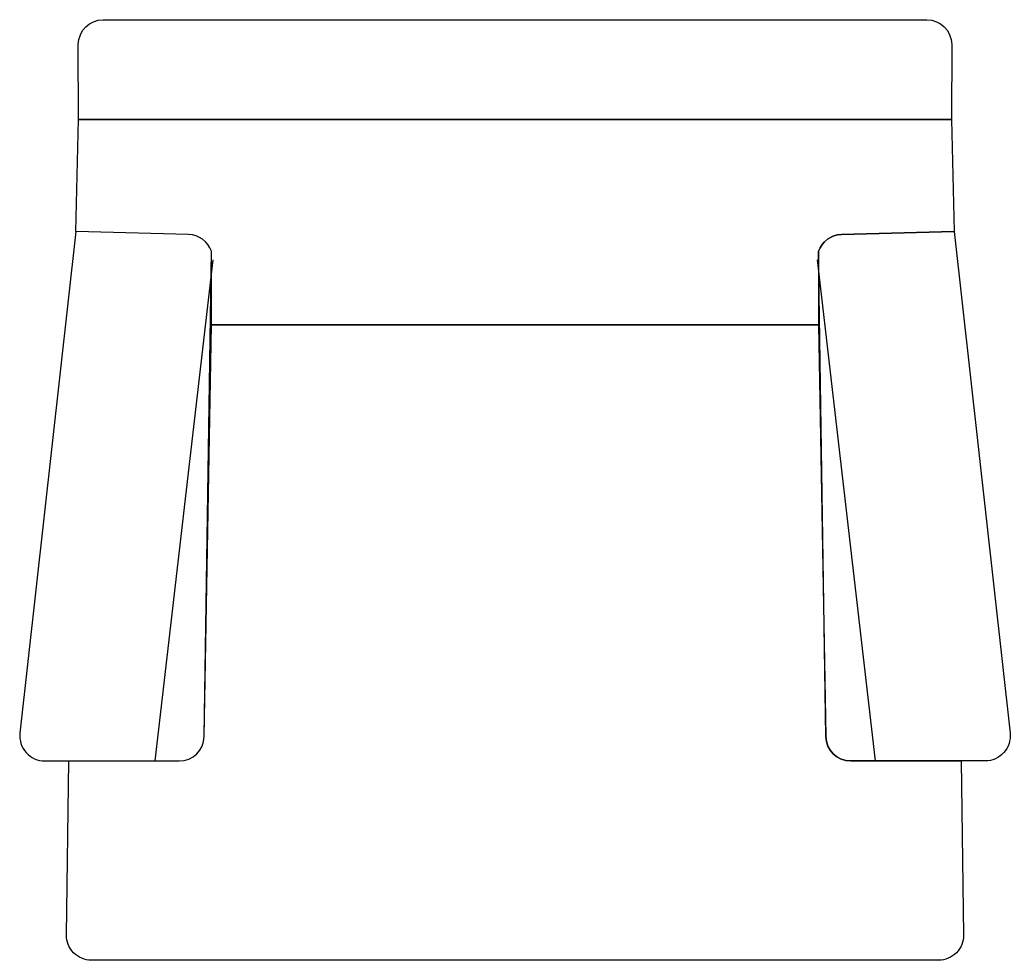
# Model space of a CAD drawing. Header units: millimetres. Extents: x -397 to 397, y -378 to 377.
import ezdxf

# ---------------------------------------------------------------- set-up
doc = ezdxf.new("R2010")
doc.units = ezdxf.units.MM
doc.header["$LTSCALE"] = 0.001

msp = doc.modelspace()

# ---------------------------------------------------------------- linework, layer by layer
for p, q in [((-242.5, 184.8), (-289.1, -217.5)), ((242.5, 184.8), (289.1, -217.5))]:
    msp.add_line(p, q)
for points in [[(330.5, 377.5, -0.40986), (350.5, 357.8), (350.3, 297.5), (-350.3, 297.5), (-350.5, 357.8, -0.40986), (-330.5, 377.5), (330.5, 377.5)], [(350.3, 297.5), (352.5, 207.5), (262, 205.1, 0.312274), (243.6, 191.7), (243.5, 132.5), (-243.5, 132.5), (-243.6, 191.7, 0.312274), (-262, 205.1), (-352.5, 207.5), (-350.3, 297.5), (350.3, 297.5)], [(-352.5, 207.5), (-397.3, -195.3, 0.447199), (-377.4, -217.5), (-269.4, -217.5, 0.408426), (-249.4, -197.9), (-243.6, 191.7, 0.312274), (-262, 205.1), (-352.5, 207.5)], [(352.5, 207.5), (397.3, -195.3, -0.447199), (377.4, -217.5), (269.4, -217.5, -0.408426), (249.4, -197.9), (243.6, 191.7, -0.312274), (262, 205.1), (352.5, 207.5)], [(243.5, 132.5), (249.4, -197.9, 0.408426), (269.4, -217.5), (358.1, -217.5), (360, -357.2, -0.418647), (340, -377.5), (-340, -377.5, -0.418647), (-360, -357.2), (-358.1, -217.5), (-269.4, -217.5, 0.408426), (-249.4, -197.9), (-243.5, 132.5), (243.5, 132.5)]]:
    msp.add_lwpolyline(points, format="xyb")

doc.saveas('drawing.dxf')
